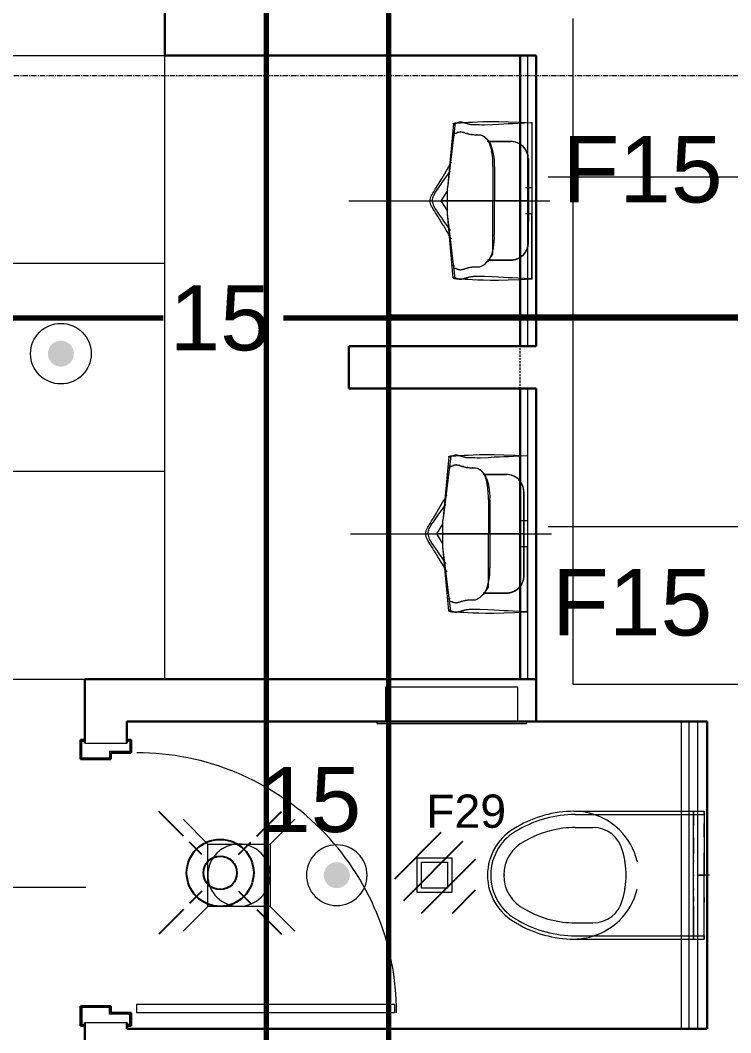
# Model space of a CAD drawing. Header units: inches. Extents: x -40190 to 0, y -3216 to 2257.
# Drawn here: x -28677.5 to -28595.5, y 792.7 to 909.5 of the extents above; entities that cross this region are included whole.
import ezdxf
from ezdxf.enums import TextEntityAlignment as Align

# ---------------------------------------------------------------- set-up
doc = ezdxf.new("R2010")
doc.units = ezdxf.units.IN
doc.header["$LTSCALE"] = 0.5
doc.header["$MEASUREMENT"] = 0
for name, pattern in [('A113$0$CENTER', [2, 1.25, -0.25, 0.25, -0.25]), ('A613$0$DGN Style 2', [176.257189, 105.754313, -70.502876]), ('DASHED', [0.75, 0.5, -0.25]), ('DASHED2', [0.375, 0.25, -0.125])]:
    doc.linetypes.add(name, pattern=pattern)
for name, color, linetype in [('0 @ 48', 7, 'Continuous'), ('0 @ 96', 7, 'Continuous'), ('A113$0$A-DOOR', 8, 'Continuous'), ('A113$0$A-DOOR-FRAM', 8, 'Continuous'), ('A113$0$A-FLOR-PFIX', 8, 'Continuous'), ('A113$0$A-FLOR-SPCL', 8, 'Continuous'), ('A113$0$A-GRID-GRDP0-15', 8, 'Continuous'), ('A113$0$A-WALL-FULL-INTR', 8, 'Continuous'), ('A113$0$Level 25', 8, 'Continuous'), ('A613$0$A-CLNG-AVDC', 8, 'Continuous'), ('A613$0$A-CLNG-LITE', 3, 'Continuous'), ('A613$0$A-CLNG-MECH-RTRN', 8, 'Continuous'), ('A613$0$A-CLNG-PATT', 8, 'Continuous'), ('A613$0$A-CLNG-SPNK', 8, 'Continuous'), ('E-FIRE', 234, 'Continuous'), ('E-Fix', 3, 'DASHED2'), ('E-TEXT', 6, 'Continuous'), ('XREF', 7, 'Continuous')]:
    doc.layers.add(name, color=color, linetype=linetype)
doc.layers.add('E-Fire-Covr', color=240, linetype='Continuous', lineweight=70, plot=False)
doc.styles.add('M08', font='arial.ttf', dxfattribs={"height": 7.68})
doc.styles.add('MAMEP ANNO', font='arial.ttf', dxfattribs={"height": 0.101562})

# ---------------------------------------------------------------- blocks, each defined once
blk = doc.blocks.new('A113$0$AFWALL_6')
at = {"layer": 'A113$0$A-FLOR-PFIX', "linetype": 'Continuous', "lineweight": 13}
for p, q in [((-15.02, 7.38), (-1.23, 7.38)), ((-1.23, 3.52), (-1.23, 7.38)), ((-1.23, 7.38), (-1.23, 5.73)), ((-1.23, 7.38), (0, 7.38)), ((0, 7), (0, 7.38)), ((0, 7.38), (0, 5.92)), ((-14.88, 7), (0, 7)), ((0, 7), (0, 0)), ((0, 5.64), (0, 5.92)), ((-14.88, 5.5), (-12.83, 5.5)), ((-1.23, 5.48), (-1.23, 5.73)), ((-1.23, 4.99), (-1.23, 5.48)), ((-1.23, 4.35), (-1.23, 4.99)), ((0, 5.1), (0, 5.64)), ((0, 4.4), (0, 5.1)), ((-1.23, 4.35), (-1.23, 3.07)), ((-1.23, 3.28), (-1.23, 3.52)), ((0, 4.4), (0, 3.11)), ((-1.23, 2.6), (-1.23, 3.28)), ((-1.23, 3.07), (-1.23, 2.84)), ((-1.23, 2.84), (-1.23, 2.63)), ((-1.23, 2.63), (-1.23, 2.45)), ((-1.23, 1.62), (-1.23, 2.6)), ((-1.23, 1.75), (-1.23, 2.45)), ((0, 3.11), (0, 2.92)), ((0, 2.92), (0, 2.74)), ((0, 2.74), (0, 2.59)), ((0, 1.85), (0, 2.59)), ((-9.14, 1.62), (-9.21, 1.62)), ((-7.76, 1.62), (-7.67, 1.62)), ((-7.66, 1.62), (-7.71, 1.62)), ((-7.67, 1.62), (-7.66, 1.62)), ((-1.23, 0.91), (-1.23, 1.75)), ((-1.23, 1.59), (-1.23, 1.62)), ((-1.23, 1.5), (-1.23, 1.59)), ((-1.23, 1.35), (-1.23, 1.5)), ((-1.23, 0.92), (-1.23, 1.35)), ((0, 0.96), (0, 1.85)), ((-23.12, 0), (-23.13, 0)), ((-23.05, 0), (-23.09, 0)), ((-22.99, 0), (-23.05, 0)), ((-9.05, 0), (-8.95, 0)), ((-8.94, 0), (-9, 0)), ((-8.95, 0), (-8.94, 0)), ((-1.29, 0), (-1.23, 0)), ((-1.23, 0.47), (-1.23, 0.92)), ((-1.23, 0), (-1.23, 0.91)), ((-1.23, 0), (-1.23, 0.47)), ((-1.23, -0.47), (-1.23, 0)), ((-1.23, -0.91), (-1.23, 0)), ((-0.64, 0), (0, 0)), ((0.64, 0), (-0.57, 0)), ((0, 0), (0, 0.96)), ((0, -0.96), (0, 0)), ((0, -7), (0, 0)), ((-23.09, 0), (-23.12, 0)), ((-1.23, -0.92), (-1.23, -0.47)), ((-1.23, -1.75), (-1.23, -0.91)), ((-1.23, -1.35), (-1.23, -0.92)), ((0, -1.85), (0, -0.96)), ((-9.14, -1.62), (-9.21, -1.62)), ((-1.23, -1.5), (-1.23, -1.35)), ((-1.23, -1.59), (-1.23, -1.5)), ((-1.23, -1.62), (-1.23, -1.59)), ((-1.23, -2.6), (-1.23, -1.62)), ((-1.23, -2.45), (-1.23, -1.75)), ((0, -2.59), (0, -1.85)), ((-1.23, -2.45), (-1.23, -2.63)), ((-1.23, -3.28), (-1.23, -2.6)), ((-1.23, -2.63), (-1.23, -2.84)), ((-1.23, -2.84), (-1.23, -3.07)), ((-1.23, -4.35), (-1.23, -3.07)), ((-1.23, -3.52), (-1.23, -3.28)), ((0, -2.59), (0, -2.74)), ((0, -2.74), (0, -2.92)), ((0, -2.92), (0, -3.11)), ((0, -4.4), (0, -3.11)), ((-1.23, -3.52), (-1.23, -7.38)), ((-1.23, -4.99), (-1.23, -4.35)), ((0, -5.1), (0, -4.4)), ((-14.88, -5.5), (-12.83, -5.5)), ((-1.23, -5.48), (-1.23, -4.99)), ((-1.23, -5.73), (-1.23, -5.48)), ((-1.23, -7.38), (-1.23, -5.73)), ((0, -5.64), (0, -5.1)), ((0, -5.92), (0, -5.64)), ((-14.88, -7), (0, -7)), ((0, -7.38), (0, -5.92)), ((0, -7), (0, -7.38)), ((-15.02, -7.38), (-1.23, -7.38)), ((-1.23, -7.38), (0, -7.38))]:
    blk.add_line(p, q, dxfattribs=at)
for centre, radius, start, end in [((-14.95, -5.73), 13.11, 90.3147, 120.4286), ((-15.04, -0.16), 7.54, 45.5539, 89.8573), ((-14.88, -6), 13, 89.9999, 120.1594), ((-14.88, -6), 13, 90, 120.1595), ((-18.75, 0), 6.25, 116.9802, 180), ((-18.75, 0), 5.88, 116.881, 180), ((-14.88, -6), 11.5, 97.1455, 120.3826), ((-14.88, -6), 11.5, 90, 97.1455), ((-12.81, 2), 3.5, 13.5658, 90.3559), ((-15.04, -0.16), 7.54, 13.7258, 45.5539), ((-18.75, 0), 4.38, 116.3429, 180), ((-19, 0), 10, 0, 16.3854), ((-18.75, 0), 6.25, 180, 243.0198), ((-18.75, 0), 5.88, 180, 243.119), ((-18.75, 0), 4.38, 180, 243.6571), ((-19, 0), 10, 343.6146, 0), ((-15.04, 0.17), 7.54, 314.4461, 346.2742), ((-12.81, -2), 3.5, 269.6441, 346.4342), ((-14.88, 6), 11.5, 239.6174, 262.8545), ((-14.95, 5.73), 13.11, 239.5714, 269.6853), ((-14.88, 6), 13, 239.8405, 270), ((-14.88, 6), 13, 239.8406, 270.0001), ((-14.88, 6), 11.5, 262.8545, 270), ((-15.04, 0.17), 7.54, 270.1427, 314.4461)]:
    blk.add_arc(centre, radius, start, end, dxfattribs=at)
for p in [(-1.23, 1.62), (-1.23, 0), (0, 0), (-1.23, -1.62)]:
    blk.add_point(p, dxfattribs=at)
blk = doc.blocks.new('A113$0$WASHBR_2')
at = {"layer": 'A113$0$A-FLOR-PFIX', "linetype": 'Continuous', "lineweight": 13}
for p, q in [((-8.85, 9.04), (-9.75, 1.56)), ((-9.06, 8.94), (-9.75, 1.56)), ((-9.08, 8.96), (-9.06, 8.97)), ((-9.08, 8.95), (-9.08, 8.96)), ((-9.07, 8.95), (-9.08, 8.95)), ((-9.06, 8.94), (-9.07, 8.95)), ((-9.06, 8.97), (-9.05, 8.98)), ((-9.04, 8.94), (-9.06, 8.94)), ((-9.05, 8.98), (-9.02, 9)), ((-9.02, 8.94), (-9.04, 8.94)), ((-9.02, 9), (-8.99, 9.01)), ((-8.99, 8.94), (-9.02, 8.94)), ((-8.99, 9.01), (-8.95, 9.02)), ((-8.96, 8.94), (-8.99, 8.94)), ((-8.93, 8.95), (-8.96, 8.94)), ((-8.95, 9.02), (-8.9, 9.03)), ((-8.89, 8.95), (-8.93, 8.95)), ((-8.9, 9.03), (-8.85, 9.04)), ((-8.86, 8.96), (-8.89, 8.95)), ((-8.82, 8.97), (-8.86, 8.96)), ((-8.85, 9.04), (-8.78, 9.04)), ((-8.79, 8.98), (-8.82, 8.97)), ((-8.75, 9), (-8.79, 8.98)), ((-8.78, 9.04), (-8.7, 9.05)), ((-8.71, 9.01), (-8.75, 9)), ((-8.67, 9.03), (-8.71, 9.01)), ((-8.7, 9.05), (-8.59, 9.06)), ((-8.63, 9.04), (-8.67, 9.03)), ((-8.59, 9.06), (-8.63, 9.04)), ((-8.55, 9.07), (-8.59, 9.06)), ((-8.59, 9.06), (-8.45, 9.06)), ((-8.51, 9.09), (-8.55, 9.07)), ((-8.47, 9.1), (-8.51, 9.09)), ((-8.42, 9.11), (-8.47, 9.1)), ((-8.45, 9.06), (-8.26, 9.07)), ((-8.38, 9.12), (-8.42, 9.11)), ((-8.33, 9.13), (-8.38, 9.12)), ((-8.29, 9.14), (-8.33, 9.13)), ((-8.24, 9.14), (-8.29, 9.14)), ((-8.26, 9.07), (-8.02, 9.08)), ((-8.19, 9.14), (-8.24, 9.14)), ((-8.15, 9.13), (-8.19, 9.14)), ((-8.1, 9.12), (-8.15, 9.13)), ((-8.05, 9.11), (-8.1, 9.12)), ((-8, 9.1), (-8.05, 9.11)), ((-8.02, 9.08), (-7.71, 9.1)), ((-7.95, 9.09), (-8, 9.1)), ((-7.9, 9.07), (-7.95, 9.09)), ((-7.85, 9.06), (-7.9, 9.07)), ((-7.8, 9.04), (-7.85, 9.06)), ((-7.75, 9.03), (-7.8, 9.04)), ((-7.69, 9.01), (-7.75, 9.03)), ((-7.71, 9.1), (-7.32, 9.12)), ((-7.64, 8.99), (-7.69, 9.01)), ((-7.58, 8.98), (-7.64, 8.99)), ((-7.53, 8.96), (-7.58, 8.98)), ((-7.47, 8.95), (-7.53, 8.96)), ((-7.41, 8.93), (-7.47, 8.95)), ((-7.36, 8.91), (-7.41, 8.93)), ((-7.3, 8.9), (-7.36, 8.91)), ((-7.32, 9.12), (-6.84, 9.14)), ((-7.24, 8.88), (-7.3, 8.9)), ((-7.18, 8.87), (-7.24, 8.88)), ((-7.11, 8.86), (-7.18, 8.87)), ((-7.04, 8.84), (-7.11, 8.86)), ((-6.97, 8.84), (-7.04, 8.84)), ((-6.9, 8.83), (-6.97, 8.84)), ((-6.81, 8.82), (-6.9, 8.83)), ((-6.84, 9.14), (-6.27, 9.17)), ((-6.72, 8.81), (-6.81, 8.82)), ((-6.61, 8.81), (-6.72, 8.81)), ((-6.47, 8.81), (-6.61, 8.81)), ((-6.29, 8.81), (-6.47, 8.81)), ((-6.07, 8.81), (-6.29, 8.81)), ((-6.27, 9.17), (-5.58, 9.19)), ((-5.79, 8.8), (-6.07, 8.81)), ((-5.46, 8.8), (-5.79, 8.8)), ((-5.58, 9.19), (-4.77, 9.2)), ((-4.55, 8.84), (-5.46, 8.8)), ((-4.77, 9.2), (-3.82, 9.2)), ((-3.84, 8.88), (-4.55, 8.84)), ((-3.25, 8.9), (-3.84, 8.88)), ((-3.82, 9.2), (-2.71, 9.18)), ((-2.72, 8.93), (-3.25, 8.9)), ((-2.2, 8.95), (-2.72, 8.93)), ((-2.71, 9.18), (-1.44, 9.13)), ((-1.61, 8.97), (-2.2, 8.95)), ((-0.89, 9.01), (-1.61, 8.97)), ((-1.44, 9.13), (0.01, 9.05)), ((0.01, 9.05), (-0.89, 9.01)), ((0.01, 9.05), (-0.01, -8.95)), ((0.01, 9.05), (0.01, 3.8)), ((-9.02, 7.76), (-9.01, 7.78)), ((-9.02, 7.72), (-9.02, 7.76)), ((-9.01, 7.67), (-9.02, 7.72)), ((-9.01, 7.78), (-8.99, 7.8)), ((-8.99, 7.61), (-9.01, 7.67)), ((-8.99, 7.8), (-8.96, 7.81)), ((-8.95, 7.52), (-8.99, 7.61)), ((-8.96, 7.81), (-8.93, 7.82)), ((-8.93, 7.82), (-8.9, 7.83)), ((-8.9, 7.83), (-8.86, 7.84)), ((-8.86, 7.84), (-8.82, 7.85)), ((-8.82, 7.85), (-8.79, 7.86)), ((-8.79, 7.86), (-8.75, 7.87)), ((-8.75, 7.87), (-8.71, 7.89)), ((-8.71, 7.89), (-8.67, 7.9)), ((-8.67, 7.9), (-8.63, 7.92)), ((-8.63, 7.92), (-8.59, 7.93)), ((-8.59, 7.93), (-8.55, 7.95)), ((-8.55, 7.95), (-8.51, 7.96)), ((-8.51, 7.96), (-8.47, 7.98)), ((-8.47, 7.98), (-8.42, 7.99)), ((-8.42, 7.99), (-8.38, 8)), ((-8.38, 8), (-8.33, 8.01)), ((-8.33, 8.01), (-8.29, 8.01)), ((-8.29, 8.01), (-8.24, 8.01)), ((-8.24, 8.01), (-8.2, 8.01)), ((-8.2, 8.01), (-8.15, 8.01)), ((-8.15, 8.01), (-8.1, 8)), ((-8.1, 8), (-8.05, 7.99)), ((-8.05, 7.99), (-8, 7.98)), ((-8, 7.98), (-7.95, 7.96)), ((-7.95, 7.96), (-7.9, 7.95)), ((-7.9, 7.95), (-7.85, 7.93)), ((-7.85, 7.93), (-7.8, 7.92)), ((-7.8, 7.92), (-7.75, 7.9)), ((-7.75, 7.9), (-7.69, 7.88)), ((-7.69, 7.88), (-7.64, 7.87)), ((-7.64, 7.87), (-7.58, 7.85)), ((-7.58, 7.85), (-7.53, 7.84)), ((-7.53, 7.84), (-7.47, 7.82)), ((-7.47, 7.82), (-7.42, 7.81)), ((-7.42, 7.81), (-7.36, 7.79)), ((-7.36, 7.79), (-7.3, 7.78)), ((-7.3, 7.78), (-7.24, 7.76)), ((-7.24, 7.76), (-7.18, 7.75)), ((-7.18, 7.75), (-7.12, 7.73)), ((-7.12, 7.73), (-7.06, 7.72)), ((-7.06, 7.72), (-7, 7.71)), ((-7, 7.71), (-6.94, 7.7)), ((-6.94, 7.7), (-6.88, 7.69)), ((-6.88, 7.69), (-6.81, 7.69)), ((-6.81, 7.69), (-6.75, 7.69)), ((-6.75, 7.69), (-6.68, 7.68)), ((-6.68, 7.68), (-6.61, 7.68)), ((-6.61, 7.68), (-6.53, 7.68)), ((-6.53, 7.68), (-6.45, 7.68)), ((-6.45, 7.68), (-6.36, 7.68)), ((-6.36, 7.68), (-6.26, 7.68)), ((-6.26, 7.68), (-6.16, 7.68)), ((-6.16, 7.68), (-6.05, 7.67)), ((-6.05, 7.67), (-5.94, 7.65)), ((-5.94, 7.65), (-5.82, 7.62)), ((-5.82, 7.62), (-5.7, 7.58)), ((-5.7, 7.58), (-5.58, 7.52)), ((-5.58, 7.52), (-5.46, 7.44)), ((-5.46, 7.44), (-5.34, 7.33)), ((-5.34, 7.33), (-5.22, 7.2)), ((-5.28, 7.27), (-4.91, 6.89)), ((-5.22, 7.2), (-5.11, 7.04)), ((-5.11, 7.04), (-5, 6.85)), ((-2.42, 6.89), (-5.12, 6.91)), ((-5, 6.85), (-4.9, 6.62)), ((-4.99, 6.89), (-2.42, 6.89)), ((-4.9, 6.62), (-4.8, 6.36)), ((-4.8, 6.36), (-4.72, 6.05)), ((-4.72, 6.05), (-4.65, 5.69)), ((-1.89, 6.82), (-2.42, 6.89)), ((-1.42, 6.63), (-1.89, 6.82)), ((-1, 6.31), (-1.42, 6.63)), ((-1, 6.31), (-1, 6.31)), ((-0.68, 5.9), (-1, 6.31)), ((-0.46, 5.34), (-0.68, 5.9)), ((-4.65, 5.69), (-4.6, 5.28)), ((-4.6, 5.28), (-4.56, 4.82)), ((-4.56, 4.82), (-4.53, 4.27)), ((-0.41, 4.89), (-0.46, 5.34)), ((-0.41, 0.05), (-0.41, 4.89)), ((-0.41, 4.89), (-0.41, 0.05)), ((-9.91, 3.46), (-9.75, 3.74)), ((-9.75, 3.74), (-9.59, 4.02)), ((-9.59, 4.02), (-9.44, 4.3)), ((-9.44, 4.3), (-9.3, 4.56)), ((-4.53, 4.27), (-4.51, 3.65)), ((-4.51, 3.65), (-4.5, 2.92)), ((-4.33, 3.99), (-4.34, -3.88)), ((0.01, 3.8), (0.01, 3.78)), ((0.01, 3.78), (0.01, 3.75)), ((0.01, 3.75), (0.01, 3.7)), ((0.01, 3.7), (0.01, 3.61)), ((0.01, 3.61), (0.01, 3.54)), ((0.01, 3.54), (0.01, 3.42)), ((-10.63, 2.24), (-10.51, 2.45)), ((-10.51, 2.45), (-10.37, 2.68)), ((-10.43, 2.05), (-10.19, 2.4)), ((-10.37, 2.68), (-10.22, 2.92)), ((-10.22, 2.92), (-10.07, 3.19)), ((-10.19, 2.4), (-9.93, 2.76)), ((-10.07, 3.19), (-9.91, 3.46)), ((-9.93, 2.76), (-9.67, 3.13)), ((-9.67, 3.13), (-9.42, 3.49)), ((-4.5, 2.92), (-4.5, 2.09)), ((0.01, 3.42), (0.01, 3.3)), ((0.01, 3.3), (0.01, 3.16)), ((0.01, 3.16), (0.01, 2.98)), ((0.01, 2.98), (0.01, 2.78)), ((0.01, 2.78), (0.01, 2.57)), ((0.01, 2.57), (0.01, 2.29)), ((-11.34, 1.1), (-11.25, 1.25)), ((-11.25, 1.25), (-11.15, 1.4)), ((-11.15, 1.4), (-11.06, 1.55)), ((-11.15, 1), (-11.02, 1.2)), ((-11.06, 1.55), (-10.96, 1.71)), ((-11.02, 1.2), (-10.85, 1.44)), ((-10.96, 1.71), (-10.86, 1.87)), ((-10.86, 1.87), (-10.75, 2.05)), ((-10.85, 1.44), (-10.66, 1.72)), ((-10.75, 2.05), (-10.63, 2.24)), ((-10.66, 1.72), (-10.43, 2.05)), ((-9.75, 1.25), (-10.5, 0.06)), ((-9.75, -1.44), (-9.75, 1.56)), ((-4.5, 2.09), (-4.5, 1.14)), ((0.01, 1.55), (-0.74, 1.55)), ((0.01, 1.55), (0, -1.45)), ((0.01, 2.29), (0.01, 2.1)), ((0.01, 2.1), (0.01, 1.79)), ((0.01, 1.79), (0.01, 1.55)), ((0.01, 1.55), (0.01, 1.55)), ((-11.75, 0.06), (-11.74, 0.21)), ((-11.75, 0.06), (-11.5, 0.06)), ((-11.74, -0.09), (-11.75, 0.06)), ((-11.74, 0.21), (-11.7, 0.36)), ((-11.7, 0.36), (-11.66, 0.51)), ((-11.66, 0.51), (-11.59, 0.66)), ((-11.59, 0.66), (-11.52, 0.8)), ((-11.52, 0.8), (-11.43, 0.95)), ((-11.5, 0.06), (-11.47, 0.23)), ((-11.5, 0.06), (-11.47, -0.11)), ((-11.5, 0.06), (-11.07, 0.06)), ((-11.47, 0.23), (-11.44, 0.39)), ((-11.44, 0.39), (-11.4, 0.53)), ((-11.43, 0.95), (-11.34, 1.1)), ((-11.4, 0.53), (-11.33, 0.67)), ((-11.33, 0.67), (-11.25, 0.83)), ((-11.25, 0.83), (-11.15, 1)), ((-11.07, 0.06), (-10.47, 0.06)), ((-10.3, 0.06), (-10.5, 0.06)), ((-10.5, 0.06), (-9.75, -1.13)), ((-10.47, 0.06), (-9.75, 0.06)), ((-10.22, 0.06), (-10.3, 0.06)), ((-10.14, 0.06), (-10.22, 0.06)), ((-10.06, 0.06), (-10.14, 0.06)), ((-9.97, 0.06), (-10.06, 0.06)), ((-9.88, 0.06), (-9.97, 0.06)), ((-9.78, 0.06), (-9.88, 0.06)), ((-9.69, 0.06), (-9.78, 0.06)), ((-9.58, 0.06), (-9.69, 0.06)), ((-9.47, 0.06), (-9.58, 0.06)), ((-9.35, 0.06), (-9.47, 0.06)), ((-9.22, 0.06), (-9.35, 0.06)), ((-9.07, 0.06), (-9.22, 0.06)), ((-8.9, 0.06), (-9.07, 0.06)), ((-8.7, 0.06), (-8.9, 0.06)), ((-8.47, 0.06), (-8.7, 0.06)), ((-8.21, 0.06), (-8.47, 0.06)), ((-7.91, 0.06), (-8.21, 0.06)), ((-7.57, 0.06), (-7.91, 0.06)), ((-7.21, 0.06), (-7.57, 0.06)), ((-6.83, 0.06), (-7.21, 0.06)), ((-6.43, 0.06), (-6.83, 0.06)), ((-6.02, 0.05), (-6.43, 0.06)), ((-5.6, 0.05), (-6.02, 0.05)), ((-5.19, 0.05), (-5.6, 0.05)), ((-4.79, 0.05), (-5.19, 0.05)), ((-4.4, 0.05), (-4.79, 0.05)), ((-4.5, 1.14), (-4.5, 0.05)), ((-4.5, -3.03), (-4.5, 0.05)), ((-4.02, 0.05), (-4.4, 0.05)), ((-4.34, 0.05), (-3.35, 0.05)), ((-3.65, 0.05), (-4.02, 0.05)), ((-3.31, 0.05), (-3.65, 0.05)), ((-3.35, 0.05), (-2.59, 0.05)), ((-3, 0.05), (-3.31, 0.05)), ((-2.7, 0.05), (-3, 0.05)), ((-2.45, 0.05), (-2.7, 0.05)), ((-2.59, 0.05), (-2.01, 0.05)), ((-2.22, 0.05), (-2.45, 0.05)), ((-2.02, 0.05), (-2.22, 0.05)), ((-1.85, 0.05), (-2.02, 0.05)), ((-2.01, 0.05), (-1.6, 0.05)), ((-1.7, 0.05), (-1.85, 0.05)), ((-1.56, 0.05), (-1.7, 0.05)), ((-1.6, 0.05), (-1.32, 0.05)), ((-1.44, 0.05), (-1.56, 0.05)), ((-1.34, 0.05), (-1.44, 0.05)), ((-1.24, 0.05), (-1.34, 0.05)), ((-1.32, 0.05), (-1.14, 0.05)), ((-1.14, 0.05), (-1.24, 0.05)), ((-1.14, 0.05), (-1.02, 0.05)), ((-1.05, 0.05), (-1.14, 0.05)), ((-0.95, 0.05), (-1.05, 0.05)), ((-1.02, 0.05), (-0.93, 0.05)), ((-0.85, 0.05), (-0.95, 0.05)), ((-0.93, 0.05), (-0.86, 0.05)), ((-0.86, 0.05), (-0.78, 0.05)), ((-0.75, 0.05), (-0.85, 0.05)), ((-0.78, 0.05), (-0.71, 0.05)), ((-0.64, 0.05), (-0.75, 0.05)), ((-0.71, 0.05), (-0.64, 0.05)), ((-0.64, 0.05), (-0.58, 0.05)), ((-0.53, 0.05), (-0.64, 0.05)), ((-0.58, 0.05), (-0.52, 0.05)), ((-0.41, 0.05), (-0.53, 0.05)), ((-0.52, 0.05), (-0.46, 0.05)), ((-0.46, 0.05), (-0.41, 0.05)), ((-0.42, -4.79), (-0.41, 0.05)), ((-0.41, 0.05), (-0.42, -4.79)), ((-0.41, 0.05), (-0.39, 0.05)), ((-0.36, 0.05), (-0.41, 0.05)), ((-0.39, 0.05), (-0.37, 0.05)), ((-0.37, 0.05), (-0.35, 0.05)), ((-0.34, 0.05), (-0.36, 0.05)), ((-0.35, 0.05), (-0.34, 0.05)), ((-0.34, 0.05), (-0.34, 0.05)), ((-11.7, -0.24), (-11.74, -0.09)), ((-11.65, -0.4), (-11.7, -0.24)), ((-11.58, -0.56), (-11.65, -0.4)), ((-11.49, -0.73), (-11.58, -0.56)), ((-11.38, -0.92), (-11.49, -0.73)), ((-11.47, -0.11), (-11.44, -0.27)), ((-11.44, -0.27), (-11.4, -0.41)), ((-11.4, -0.41), (-11.34, -0.55)), ((-11.26, -1.11), (-11.38, -0.92)), ((-11.34, -0.55), (-11.25, -0.71)), ((-11.12, -1.33), (-11.26, -1.11)), ((-11.25, -0.71), (-11.15, -0.88)), ((-11.15, -0.88), (-11.02, -1.08)), ((-11.02, -1.08), (-10.85, -1.32)), ((-10.98, -1.56), (-11.12, -1.33)), ((-10.83, -1.81), (-10.98, -1.56)), ((-10.85, -1.32), (-10.66, -1.61)), ((-10.66, -2.06), (-10.83, -1.81)), ((-10.66, -1.61), (-10.43, -1.93)), ((-10.5, -2.33), (-10.66, -2.06)), ((-10.34, -2.59), (-10.5, -2.33)), ((-10.43, -1.93), (-10.19, -2.28)), ((-10.19, -2.28), (-9.94, -2.65)), ((-9.09, -8.83), (-9.75, -1.44)), ((-8.86, -8.92), (-9.75, -1.44)), ((0, -1.45), (-0.75, -1.45)), ((0, -1.7), (0, -1.45)), ((0, -1.45), (0, -1.45)), ((0, -2), (0, -1.7)), ((0, -2.19), (0, -2)), ((0, -2.47), (0, -2.19)), ((-10.18, -2.85), (-10.34, -2.59)), ((-10.02, -3.11), (-10.18, -2.85)), ((-9.88, -3.35), (-10.02, -3.11)), ((-9.94, -2.65), (-9.68, -3.02)), ((-9.74, -3.58), (-9.88, -3.35)), ((-9.68, -3.02), (-9.43, -3.38)), ((-4.5, -6.11), (-4.5, -3.03)), ((0, -2.69), (0, -2.47)), ((0, -2.88), (0, -2.69)), ((0, -3.06), (0, -2.88)), ((0, -3.2), (0, -3.06)), ((0, -3.33), (0, -3.2)), ((0, -3.44), (0, -3.33)), ((0, -3.51), (0, -3.44)), ((-9.62, -3.8), (-9.74, -3.58)), ((-9.5, -4), (-9.62, -3.8)), ((-9.4, -4.2), (-9.5, -4)), ((-9.3, -4.38), (-9.4, -4.2)), ((-0.01, -8.95), (0, -3.7)), ((0, -3.6), (0, -3.51)), ((0, -3.65), (0, -3.6)), ((0, -3.69), (0, -3.65)), ((0, -3.7), (0, -3.69)), ((-0.7, -5.81), (-1.01, -6.21)), ((-0.47, -5.24), (-0.7, -5.81)), ((-0.42, -4.79), (-0.47, -5.24)), ((-5.41, -7.22), (-5.15, -6.96)), ((-5.3, -7.16), (-4.92, -6.79)), ((-5.15, -6.96), (-4.85, -6.6)), ((-2.43, -6.79), (-5.13, -6.8)), ((-5, -6.79), (-2.44, -6.79)), ((-4.85, -6.6), (-4.5, -6.11)), ((-1.9, -6.72), (-2.43, -6.79)), ((-1.43, -6.53), (-1.9, -6.72)), ((-1.01, -6.21), (-1.43, -6.53)), ((-1.01, -6.21), (-1.01, -6.21)), ((-9.03, -7.56), (-9.04, -7.61)), ((-9.04, -7.61), (-9.04, -7.65)), ((-9.04, -7.65), (-9.03, -7.67)), ((-9, -7.49), (-9.03, -7.56)), ((-9.03, -7.67), (-9.01, -7.69)), ((-9.01, -7.69), (-8.98, -7.7)), ((-8.96, -7.41), (-9, -7.49)), ((-8.98, -7.7), (-8.95, -7.71)), ((-8.95, -7.71), (-8.91, -7.71)), ((-8.91, -7.71), (-8.88, -7.72)), ((-8.88, -7.72), (-8.84, -7.73)), ((-8.84, -7.73), (-8.8, -7.75)), ((-8.8, -7.75), (-8.76, -7.76)), ((-8.76, -7.76), (-8.73, -7.77)), ((-8.73, -7.77), (-8.69, -7.79)), ((-8.69, -7.79), (-8.65, -7.8)), ((-8.65, -7.8), (-8.61, -7.82)), ((-8.61, -7.82), (-8.57, -7.83)), ((-8.57, -7.83), (-8.53, -7.85)), ((-8.53, -7.85), (-8.48, -7.86)), ((-8.48, -7.86), (-8.44, -7.88)), ((-8.44, -7.88), (-8.4, -7.89)), ((-8.4, -7.89), (-8.35, -7.89)), ((-8.35, -7.89), (-8.31, -7.9)), ((-8.31, -7.9), (-8.26, -7.9)), ((-8.26, -7.9), (-8.21, -7.9)), ((-8.21, -7.9), (-8.17, -7.89)), ((-8.17, -7.89), (-8.12, -7.89)), ((-8.12, -7.89), (-8.07, -7.88)), ((-8.07, -7.88), (-8.02, -7.86)), ((-8.02, -7.86), (-7.97, -7.85)), ((-7.97, -7.85), (-7.92, -7.84)), ((-7.92, -7.84), (-7.87, -7.82)), ((-7.87, -7.82), (-7.82, -7.8)), ((-7.82, -7.8), (-7.76, -7.79)), ((-7.76, -7.79), (-7.71, -7.77)), ((-7.71, -7.77), (-7.66, -7.76)), ((-7.66, -7.76), (-7.6, -7.74)), ((-7.6, -7.74), (-7.54, -7.73)), ((-7.54, -7.73), (-7.49, -7.71)), ((-7.49, -7.71), (-7.43, -7.69)), ((-7.43, -7.69), (-7.37, -7.68)), ((-7.37, -7.68), (-7.32, -7.66)), ((-7.32, -7.66), (-7.26, -7.65)), ((-7.26, -7.65), (-7.2, -7.63)), ((-7.2, -7.63), (-7.14, -7.62)), ((-7.14, -7.62), (-7.08, -7.61)), ((-7.08, -7.61), (-7.02, -7.6)), ((-7.02, -7.6), (-6.95, -7.59)), ((-6.95, -7.59), (-6.89, -7.58)), ((-6.89, -7.58), (-6.83, -7.58)), ((-6.83, -7.58), (-6.76, -7.57)), ((-6.76, -7.57), (-6.68, -7.57)), ((-6.68, -7.57), (-6.6, -7.57)), ((-6.6, -7.57), (-6.51, -7.57)), ((-6.51, -7.57), (-6.41, -7.57)), ((-6.41, -7.57), (-6.29, -7.57)), ((-6.29, -7.57), (-6.16, -7.57)), ((-6.16, -7.57), (-6.01, -7.55)), ((-6.01, -7.55), (-5.84, -7.49)), ((-5.84, -7.49), (-5.64, -7.39)), ((-5.64, -7.39), (-5.41, -7.22)), ((-9.09, -8.83), (-9.1, -8.84)), ((-9.1, -8.84), (-9.09, -8.85)), ((-9.08, -8.83), (-9.09, -8.83)), ((-9.09, -8.85), (-9.08, -8.86)), ((-9.06, -8.82), (-9.08, -8.83)), ((-9.08, -8.86), (-9.07, -8.87)), ((-9.07, -8.87), (-9.04, -8.88)), ((-9.04, -8.82), (-9.06, -8.82)), ((-9.01, -8.82), (-9.04, -8.82)), ((-9.04, -8.88), (-9.01, -8.89)), ((-8.98, -8.83), (-9.01, -8.82)), ((-9.01, -8.89), (-8.97, -8.9)), ((-8.95, -8.83), (-8.98, -8.83)), ((-8.97, -8.9), (-8.92, -8.91)), ((-8.91, -8.84), (-8.95, -8.83)), ((-8.92, -8.91), (-8.86, -8.92)), ((-8.88, -8.85), (-8.91, -8.84)), ((-8.84, -8.86), (-8.88, -8.85)), ((-8.86, -8.92), (-8.8, -8.93)), ((-8.81, -8.87), (-8.84, -8.86)), ((-8.77, -8.88), (-8.81, -8.87)), ((-8.8, -8.93), (-8.72, -8.94)), ((-8.73, -8.9), (-8.77, -8.88)), ((-8.69, -8.91), (-8.73, -8.9)), ((-8.72, -8.94), (-8.61, -8.94)), ((-8.65, -8.93), (-8.69, -8.91)), ((-8.61, -8.94), (-8.65, -8.93)), ((-8.57, -8.96), (-8.61, -8.94)), ((-8.61, -8.94), (-8.47, -8.95)), ((-8.53, -8.97), (-8.57, -8.96)), ((-8.48, -8.99), (-8.53, -8.97)), ((-8.44, -9), (-8.48, -8.99)), ((-8.47, -8.95), (-8.28, -8.96)), ((-8.4, -9.01), (-8.44, -9)), ((-8.35, -9.02), (-8.4, -9.01)), ((-8.31, -9.02), (-8.35, -9.02)), ((-8.26, -9.03), (-8.31, -9.02)), ((-8.28, -8.96), (-8.04, -8.97)), ((-8.21, -9.02), (-8.26, -9.03)), ((-8.17, -9.02), (-8.21, -9.02)), ((-8.12, -9.01), (-8.17, -9.02)), ((-8.07, -9), (-8.12, -9.01)), ((-8.02, -8.99), (-8.07, -9)), ((-8.04, -8.97), (-7.72, -8.99)), ((-7.97, -8.97), (-8.02, -8.99)), ((-7.92, -8.96), (-7.97, -8.97)), ((-7.87, -8.94), (-7.92, -8.96)), ((-7.82, -8.93), (-7.87, -8.94)), ((-7.76, -8.91), (-7.82, -8.93)), ((-7.71, -8.9), (-7.76, -8.91)), ((-7.72, -8.99), (-7.34, -9.01)), ((-7.66, -8.88), (-7.71, -8.9)), ((-7.6, -8.87), (-7.66, -8.88)), ((-7.55, -8.85), (-7.6, -8.87)), ((-7.49, -8.83), (-7.55, -8.85)), ((-7.43, -8.82), (-7.49, -8.83)), ((-7.37, -8.8), (-7.43, -8.82)), ((-7.32, -8.79), (-7.37, -8.8)), ((-7.34, -9.01), (-6.86, -9.03)), ((-7.26, -8.77), (-7.32, -8.79)), ((-7.19, -8.76), (-7.26, -8.77)), ((-7.13, -8.75), (-7.19, -8.76)), ((-7.06, -8.73), (-7.13, -8.75)), ((-6.99, -8.72), (-7.06, -8.73)), ((-6.91, -8.72), (-6.99, -8.72)), ((-6.83, -8.71), (-6.91, -8.72)), ((-6.86, -9.03), (-6.29, -9.06)), ((-6.74, -8.7), (-6.83, -8.71)), ((-6.62, -8.7), (-6.74, -8.7)), ((-6.48, -8.7), (-6.62, -8.7)), ((-6.31, -8.7), (-6.48, -8.7)), ((-6.08, -8.7), (-6.31, -8.7)), ((-6.29, -9.06), (-5.6, -9.08)), ((-5.81, -8.7), (-6.08, -8.7)), ((-5.48, -8.7), (-5.81, -8.7)), ((-5.6, -9.08), (-4.79, -9.09)), ((-4.57, -8.74), (-5.48, -8.7)), ((-4.79, -9.09), (-3.84, -9.09)), ((-3.85, -8.77), (-4.57, -8.74)), ((-3.27, -8.8), (-3.85, -8.77)), ((-3.84, -9.09), (-2.73, -9.07)), ((-2.74, -8.82), (-3.27, -8.8)), ((-2.22, -8.85), (-2.74, -8.82)), ((-2.73, -9.07), (-1.46, -9.03)), ((-1.63, -8.88), (-2.22, -8.85)), ((-0.91, -8.91), (-1.63, -8.88)), ((-1.46, -9.03), (-0.01, -8.95)), ((-0.01, -8.95), (-0.91, -8.91))]:
    blk.add_line(p, q, dxfattribs=at)
for centre, radius, start, end in [((-10.14, 4.34), 5.82, 356.4812, 25.9463), ((-2.41, 4.89), 2, 45.1315, 90.3227), ((-2.41, 4.89), 2, 359.9402, 45.1315), ((-10.15, -4.23), 5.82, 333.9341, 3.3992), ((-2.42, -4.79), 2, 314.749, 359.9402), ((-2.42, -4.79), 2, 269.5577, 314.749)]:
    blk.add_arc(centre, radius, start, end, dxfattribs=at)
for p in [(0.01, 9.05), (-8.99, 7.61), (-8.9, 7.83), (-8.59, 7.93), (-8.24, 8.01), (-7.85, 7.93), (-7.42, 7.81), (-6.94, 7.7), (-6.36, 7.68), (-5.46, 7.44), (-4.65, 5.69), (-10.85, 1.44), (-0.01, -8.95)]:
    blk.add_point(p, dxfattribs=at)
blk = doc.blocks.new('*U575')
at = {"layer": 'A113$0$A-FLOR-SPCL', "linetype": 'Continuous', "lineweight": 13}
for p, q in [((-7.63, -0.5), (-7.62, 3.5)), ((-7.62, 3.5), (7.63, 3.5)), ((7.63, -0.5), (7.63, 3.5)), ((-8.63, -0.5), (8.63, -0.5)), ((-8.63, -0.75), (-8.63, -0.5)), ((-8.63, -0.75), (8.63, -0.75)), ((8.63, -0.75), (8.63, -0.5))]:
    blk.add_line(p, q, dxfattribs=at)
blk = doc.blocks.new('A113')
at = {"layer": 'A113$0$A-DOOR', "lineweight": 0}
blk.add_arc((-21880.38, 794.9762, 1992.7541), 30.0003, 360, 90.000004, dxfattribs=at)
at = {"layer": 'A113$0$A-DOOR', "lineweight": 13}
blk.add_3dface([(-21880.38, 795.9783, 1992.7541), (-21850.632, 795.9783, 1992.7541), (-21850.632, 794.9764, 1992.7541), (-21880.38, 794.9764, 1992.7541)], dxfattribs=at)
at = {"layer": 'A113$0$A-DOOR-FRAM', "lineweight": 30}
for p, q in [((-21886.8647, 824.2256, 1992.7541), (-21886.8647, 826.4771, 1992.7541)), ((-21886.8647, 826.4771, 1992.7541), (-21886.4897, 826.4771, 1992.7541)), ((-21881.0133, 826.4771, 1992.7541), (-21881.3883, 826.4771, 1992.7541)), ((-21881.0133, 826.4771, 1992.7541), (-21881.0133, 824.9761, 1992.7541)), ((-21883.3652, 824.2256, 1992.7541), (-21886.8647, 824.2256, 1992.7541)), ((-21881.0133, 824.9761, 1992.7541), (-21883.3652, 824.9761, 1992.7541)), ((-21883.3652, 824.9761, 1992.7541), (-21883.3652, 824.2256, 1992.7541)), ((-21886.8647, 795.7268, 1992.7541), (-21886.8647, 793.4754, 1992.7541)), ((-21883.3652, 795.7268, 1992.7541), (-21886.8647, 795.7268, 1992.7541)), ((-21883.3652, 794.9764, 1992.7541), (-21883.3652, 795.7268, 1992.7541)), ((-21881.0133, 794.9764, 1992.7541), (-21883.3652, 794.9764, 1992.7541)), ((-21881.0133, 793.4754, 1992.7541), (-21881.0133, 794.9764, 1992.7541)), ((-21886.8647, 793.4754, 1992.7541), (-21886.4897, 793.4754, 1992.7541)), ((-21881.0133, 793.4754, 1992.7541), (-21881.3883, 793.4754, 1992.7541))]:
    blk.add_line(p, q, dxfattribs=at)
at = {"layer": 'A113$0$A-DOOR-FRAM', "lineweight": 13}
for p, q in [((-21886.7146, 824.3757, 1992.7541), (-21886.7146, 826.327, 1992.7541)), ((-21886.7146, 826.327, 1992.7541), (-21886.4897, 826.327, 1992.7541)), ((-21886.4897, 826.327, 1992.7541), (-21886.4897, 826.4771, 1992.7541)), ((-21881.3883, 826.4771, 1992.7541), (-21881.3883, 826.327, 1992.7541)), ((-21881.1634, 826.327, 1992.7541), (-21881.3883, 826.327, 1992.7541)), ((-21881.1634, 826.327, 1992.7541), (-21881.1634, 825.1262, 1992.7541)), ((-21881.1634, 825.1262, 1992.7541), (-21883.5153, 825.1262, 1992.7541)), ((-21883.5153, 825.1262, 1992.7541), (-21883.5153, 824.3757, 1992.7541)), ((-21883.5153, 824.3757, 1992.7541), (-21886.7146, 824.3757, 1992.7541)), ((-21883.5153, 795.5768, 1992.7541), (-21886.7146, 795.5768, 1992.7541)), ((-21886.7146, 795.5768, 1992.7541), (-21886.7146, 793.6255, 1992.7541)), ((-21883.5153, 794.8263, 1992.7541), (-21883.5153, 795.5768, 1992.7541)), ((-21881.1634, 794.8263, 1992.7541), (-21883.5153, 794.8263, 1992.7541)), ((-21881.1634, 793.6255, 1992.7541), (-21881.1634, 794.8263, 1992.7541)), ((-21886.7146, 793.6255, 1992.7541), (-21886.4897, 793.6255, 1992.7541)), ((-21886.4897, 793.6255, 1992.7541), (-21886.4897, 793.4754, 1992.7541)), ((-21881.3883, 793.4754, 1992.7541), (-21881.3883, 793.6255, 1992.7541)), ((-21881.1634, 793.6255, 1992.7541), (-21881.3883, 793.6255, 1992.7541))]:
    blk.add_line(p, q, dxfattribs=at)
at = {"layer": 'A113$0$A-FLOR-PFIX', "lineweight": 0}
for p, q in [((-21832.8652, 891.4735, 1992.7541), (-21786.774, 891.4736, 1992.7541)), ((-21855.8852, 888.6979, 1992.7541), (-21832.6809, 888.6979, 1992.7541)), ((-21832.8647, 851.1014, 1992.7541), (-21786.7736, 851.1015, 1992.7541)), ((-21855.6949, 850.2545, 1992.7541), (-21832.4906, 850.2545, 1992.7541))]:
    blk.add_line(p, q, dxfattribs=at)
at = {"layer": 'A113$0$A-GRID-GRDP0-15', "linetype": 'A113$0$CENTER', "lineweight": 0}
blk.add_line((-23884.5631, 903.1574), (-20364.9322, 903.1574), dxfattribs=at)
at = {"layer": 'A113$0$A-WALL-FULL-INTR', "lineweight": 30}
for p, q in [((-21877.1486, 955.6523, 1992.7541), (-21877.1486, 905.4753, 1992.7541)), ((-21877.1486, 905.4753, 1992.7541), (-21834.2567, 905.4753, 1992.7541)), ((-21834.2567, 871.9113, 1992.7541), (-21834.2567, 905.4753, 1992.7541)), ((-21834.2567, 871.9113, 1992.7541), (-21855.8892, 871.9113, 1992.7541)), ((-21855.8892, 871.9113, 1992.7541), (-21855.8892, 867.0392, 1992.7541)), ((-21834.2567, 867.0392, 1992.7541), (-21855.8892, 867.0392, 1992.7541)), ((-21834.2567, 828.6, 1992.7541), (-21834.2567, 867.0392, 1992.7541)), ((-21886.3876, 833.4753, 1992.7541), (-21886.3878, 826.1021, 1992.7541)), ((-21834.2567, 833.4753, 1992.7541), (-21886.3876, 833.4753, 1992.7541)), ((-21814.5126, 828.6, 1992.7541), (-21881.5099, 828.6, 1992.7541)), ((-21881.5099, 826.1021, 1992.7541), (-21881.5099, 828.6, 1992.7541)), ((-21814.5126, 793.1002, 1992.7541), (-21814.5126, 828.6, 1992.7541)), ((-21886.3844, 793.8502, 1992.7541), (-21886.3827, 760.2402, 1992.7541)), ((-21881.5099, 793.1002, 1992.7541), (-21881.5099, 793.8504, 1992.7541)), ((-21814.5126, 793.1002, 1992.7541), (-21881.5099, 793.1002, 1992.7541))]:
    blk.add_line(p, q, dxfattribs=at)
at = {"layer": 'A113$0$A-WALL-FULL-INTR', "lineweight": 0}
for p, q in [((-21830.0072, 832.85, 1992.7541), (-21830.0072, 909.7248, 1992.7541)), ((-21810.2654, 832.85, 1992.7541), (-21830.0072, 832.85, 1992.7541)), ((-21886.3878, 826.1021, 1992.7541), (-21881.5099, 826.1021, 1992.7541)), ((-21886.3878, 793.8504, 1992.7541), (-21881.5099, 793.8504, 1992.7541))]:
    blk.add_line(p, q, dxfattribs=at)
at = {"layer": 'A113$0$Level 25', "lineweight": 0}
blk.add_arc((-21880.38, 794.9762, 1992.7541), 30.0003, 360, 90.000004, dxfattribs=at)
at = {"layer": 'A113$0$Level 25', "lineweight": 13}
blk.add_3dface([(-21880.38, 795.9783, 1992.7541), (-21850.632, 795.9783, 1992.7541), (-21850.632, 794.9764, 1992.7541), (-21880.38, 794.9764, 1992.7541)], dxfattribs=at)
at = {"layer": 'A113$0$A-FLOR-PFIX', "lineweight": 13}
for name, p in [('A113$0$WASHBR_2', (-21834.7603, 888.6409, 1992.7541)), ('A113$0$WASHBR_2', (-21835.2733, 850.2034, 1992.7541)), ('A113$0$AFWALL_6', (-21814.8871, 810.85, 1992.7541))]:
    blk.add_blockref(name, p, dxfattribs=at)
at = {"layer": 'A113$0$A-FLOR-SPCL', "lineweight": 13}
blk.add_blockref('*U575', (-21844.0123, 829.1005, 1992.7541), dxfattribs=at)
blk = doc.blocks.new('*U964')
at = {"layer": 'A613$0$A-CLNG-LITE', "linetype": 'Continuous', "lineweight": 0}
h = blk.add_hatch(color=256, dxfattribs=at)
edge = h.paths.add_edge_path()
edge.add_arc((0, 0), 1.5, 0, 360)
blk.add_circle((0, 0), 3.5, dxfattribs=at)
blk = doc.blocks.new('*U970')
at = {"layer": 'A613$0$A-CLNG-LITE', "linetype": 'Continuous', "lineweight": 0, "extrusion": (0, 0, -1)}
h = blk.add_hatch(color=256, dxfattribs=at)
edge = h.paths.add_edge_path()
edge.add_arc((0, 0), 1.5, 0, 360)
blk.add_circle((0, 0), 3.5, dxfattribs=at)
blk = doc.blocks.new('*U971')
at = {"layer": 'A613$0$A-CLNG-LITE', "linetype": 'Continuous', "lineweight": 0}
for p, q in [((-3.6, 3.6), (-6.46, 6.46)), ((3.6, 3.6), (6.46, 6.46)), ((-3.6, -3.6), (-6.46, -6.46)), ((3.6, -3.6), (6.46, -6.46))]:
    blk.add_line(p, q, dxfattribs=at)
at = {"layer": 'A613$0$A-CLNG-LITE', "linetype": 'Continuous', "lineweight": 0, "extrusion": (0, 0, -1)}
blk.add_circle((0, 0), 3.6, dxfattribs=at)
at = {"layer": 'A613$0$A-CLNG-LITE', "linetype": 'Continuous', "lineweight": 0}
blk.add_3dface([(-3.6, 3.6), (3.6, 3.6), (3.6, -3.6), (-3.6, -3.6)], dxfattribs=at)
blk = doc.blocks.new('*U972')
at = {"layer": 'A613$0$A-CLNG-AVDC', "linetype": 'Continuous', "lineweight": 0}
for p, q in [((-3.6, 3.6), (-6.46, 6.46)), ((3.6, 3.6), (6.46, 6.46)), ((-3.6, -3.6), (-6.46, -6.46)), ((3.6, -3.6), (6.46, -6.46))]:
    blk.add_line(p, q, dxfattribs=at)
at = {"layer": 'A613$0$A-CLNG-AVDC', "linetype": 'Continuous', "lineweight": 0, "extrusion": (0, 0, -1)}
blk.add_circle((0, 0), 3.6, dxfattribs=at)
at = {"layer": 'A613$0$A-CLNG-AVDC', "linetype": 'Continuous', "lineweight": 0}
blk.add_3dface([(-3.6, 3.6), (3.6, 3.6), (3.6, -3.6), (-3.6, -3.6)], dxfattribs=at)
blk = doc.blocks.new('*U988')
at = {"layer": 'A613$0$A-CLNG-LITE', "linetype": 'Continuous', "lineweight": 0}
for points in [[(-2, 2), (2, 2), (2, -2), (-2, -2)], [(-1.5, 1.5), (1.5, 1.5), (1.5, -1.5), (-1.5, -1.5)]]:
    blk.add_3dface(points, dxfattribs=at)
blk = doc.blocks.new('*U989')
at = {"layer": 'A613$0$A-CLNG-MECH-RTRN', "linetype": 'A613$0$DGN Style 2', "lineweight": 0}
for p, q in [((-0.94, 36), (-0.94, 2.44)), ((-0.06, 36), (-0.06, 2.44)), ((0.94, 36), (0.94, 2.44)), ((-0.94, -2.44), (-0.94, -36)), ((-0.06, -2.44), (-0.06, -36)), ((0.94, -2.44), (0.94, -36))]:
    blk.add_line(p, q, dxfattribs=at)
blk = doc.blocks.new('A613')
at = {"layer": 'A613$0$A-CLNG-SPNK', "lineweight": 0, "extrusion": (0, 0, -1)}
h = blk.add_hatch(color=256, dxfattribs=at)
edge = h.paths.add_edge_path()
edge.add_arc((21857.29, 810.85), 1.5, 0, 360)
at = {"layer": 'A613$0$A-CLNG-LITE', "lineweight": 30}
for p, q in [((-21836.13, 871.91, 2679.43), (-21836.13, 905.48, 2679.43)), ((-21836.13, 833.48, 2679.43), (-21836.13, 867.04, 2679.43))]:
    blk.add_line(p, q, dxfattribs=at)
at = {"layer": 'A613$0$A-CLNG-MECH-RTRN', "lineweight": 13}
blk.add_line((-21817.51, 828.59, 2679.43), (-21817.51, 793.1, 2679.43), dxfattribs=at)
at = {"layer": 'A613$0$A-CLNG-MECH-RTRN', "lineweight": 0}
for p, q in [((-21816.63, 828.59, 2679.43), (-21816.63, 793.1, 2679.43)), ((-21815.64, 828.59, 2679.43), (-21815.64, 793.1, 2679.43))]:
    blk.add_line(p, q, dxfattribs=at)
at = {"layer": 'A613$0$A-CLNG-PATT', "lineweight": 0}
for p, q in [((-21877.15, 833.48, 2679.43), (-21877.15, 992.02, 2679.43)), ((-21946.39, 905.48, 2679.43), (-21877.15, 905.48, 2679.43)), ((-21946.39, 881.48, 2679.43), (-21877.15, 881.48, 2679.43)), ((-21946.39, 857.48, 2679.43), (-21877.15, 857.48, 2679.43)), ((-21943.14, 833.48, 2679.43), (-21886.39, 833.48, 2679.43)), ((-21943.14, 809.48, 2679.43), (-21886.27, 809.48, 2679.43))]:
    blk.add_line(p, q, dxfattribs=at)
at = {"layer": 'A613$0$A-CLNG-SPNK', "lineweight": 0, "extrusion": (0, 0, -1)}
blk.add_circle((21857.29, 810.85, -2679.43), 3.5, dxfattribs=at)
at = {"layer": 'A613$0$A-CLNG-AVDC', "lineweight": 0}
blk.add_blockref('*U972', (-21868.58, 810.85, 2679.43), dxfattribs=at)
at = {"layer": 'A613$0$A-CLNG-LITE', "lineweight": 0}
for name, p in [('*U964', (-21889.14, 871.05, 2679.43)), ('*U971', (-21868.58, 810.85, 2679.43)), ('*U970', (-21857.29, 810.85, 2679.43)), ('*U988', (-21846, 810.85, 2679.43))]:
    blk.add_blockref(name, p, dxfattribs=at)
at = {"layer": 'A613$0$A-CLNG-MECH-RTRN', "lineweight": 0}
blk.add_blockref('*U989', (-21835.19, 869.47, 2679.43), dxfattribs=at)
blk = doc.blocks.new('FA-StrobeSymbol-Anno')
at = {"color": 0, "linetype": 'ByBlock'}
for p, q in [((-0.0442, 0.0442), (-0.0737, 0.0736)), ((0.0442, 0.0442), (0.0736, 0.0737)), ((-0.0442, -0.0442), (-0.0736, -0.0737)), ((0.0442, -0.0442), (0.0737, -0.0736))]:
    blk.add_line(p, q, dxfattribs=at)
blk.add_circle((0, 0), 0.0403, dxfattribs=at)
blk = doc.blocks.new('*U1236')
at = {"layer": '0 @ 48', "color": 0, "linetype": 'ByBlock', "xscale": 48, "yscale": 48, "zscale": 48}
blk.add_blockref('FA-StrobeSymbol-Anno', (0, 0), dxfattribs=at)
at = {"layer": '0 @ 96', "color": 0, "linetype": 'ByBlock', "xscale": 96, "yscale": 96, "zscale": 96}
blk.add_blockref('FA-StrobeSymbol-Anno', (0, 0), dxfattribs=at)
blk = doc.blocks.new('*U285')
at = {"layer": 'E-Fire-Covr'}
blk.add_lwpolyline([(7.32, 120), (120, 120), (120, -120), (-120, -120), (-120, 120), (-6.6, 120)], dxfattribs=at)
blk.add_blockref('*U1236', (0, 0))
at = {"color": 6, "style": 'MAMEP ANNO'}
blk.add_text('15', height=7.5, dxfattribs=at).set_placement((4.63, 4.71))
at = {"layer": 'E-Fire-Covr', "style": 'MAMEP ANNO'}
blk.add_text('15', height=7.5, dxfattribs=at).set_placement((0, 120), align=Align.MIDDLE_CENTER)
blk = doc.blocks.new('*U288')
at = {"layer": 'E-Fire-Covr'}
blk.add_lwpolyline([(7.24, 184), (180, 184), (180, -176), (-180, -176), (-180, 184), (-7.3, 184)], dxfattribs=at)

msp = doc.modelspace()

# ---------------------------------------------------------------- hatches: boundary and pattern name
h = msp.add_hatch()
h.set_pattern_fill('ANSI31', color=1, scale=20)
h.set_pattern_definition([(45, (62.1976, -89.0204), (-1.76776695, 1.76776695), [])])
edge = h.paths.add_edge_path()
edge.add_arc((-28629.47, 810.98), 4.85, 0, 360)

# ---------------------------------------------------------------- linework, layer by layer
at = {"layer": 'E-Fix', "linetype": 'DASHED', "lineweight": 0}
msp.add_line((-28619.84, 833.57, 0.21), (-28619.84, 902.65, 0.21), dxfattribs=at)

# ---------------------------------------------------------------- block references
at = {"layer": 'E-FIRE'}
for name, p in [('*U288', (-28469.1, 842.42)), ('*U285', (-28514.99, 892.19)), ('*U285', (-28514.99, 851.87)), ('*U285', (-28654.46, 811.12)), ('*U285', (-28514.99, 811.19)), ('*U285', (-28654.46, 755.18)), ('*U285', (-28514.99, 755.29))]:
    msp.add_blockref(name, p, dxfattribs=at)
at = {"layer": 'XREF'}
for name in ['A113', 'A613']:
    msp.add_blockref(name, (-6783.71, 0), dxfattribs=at)

# ---------------------------------------------------------------- texts
at = {"layer": 'E-TEXT', "style": 'M08'}
for s, height, p in [('F15', 7.68, (-28614.94, 888.5, 0)), ('F15', 7.68, (-28616.14, 838.52, 0)), ('F29', 3.84, (-28630.69, 816.32, 0))]:
    msp.add_text(s, height=height, dxfattribs=at).set_placement(p)

doc.saveas('drawing.dxf')
